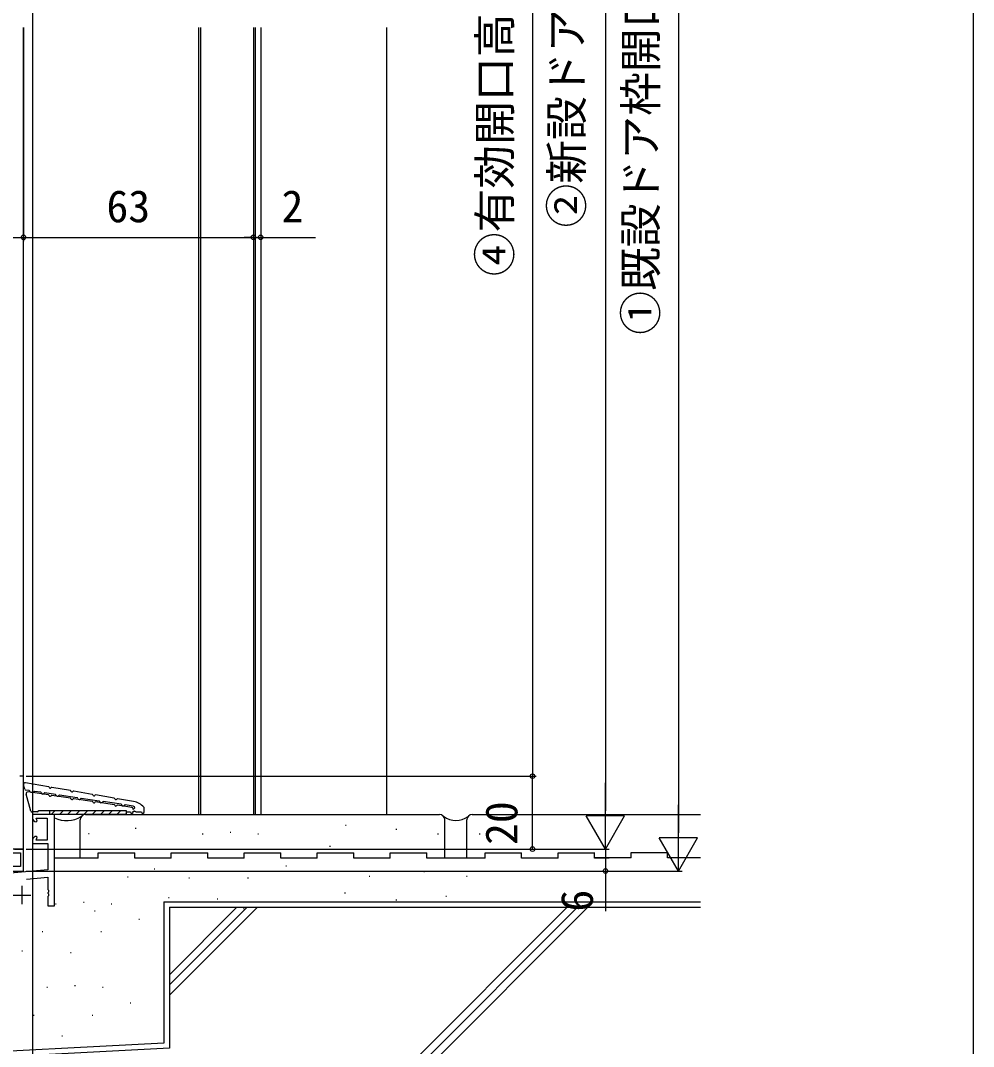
# Model space of a CAD drawing. Units: millimetres, scale not verified. Extents: x -525 to 525, y -783 to 779.
# Drawn here: x 263.8 to 525, y -247.6 to 33.6 of the extents above; entities that cross this region are included whole.
import ezdxf
from ezdxf.enums import TextEntityAlignment as Align

# ---------------------------------------------------------------- set-up
doc = ezdxf.new("R2010")
doc.units = ezdxf.units.MM
doc.header["$LTSCALE"] = 4
for name, color, linetype in [('0-3_YKK_11', 7, 'Continuous'), ('0-5_YKK_12', 2, 'Continuous'), ('0-6_YKK_13', 4, 'Continuous'), ('0-7_YKK_D', 6, 'Continuous'), ('0-8_YKK_ZWAK', 7, 'Continuous'), ('0-9_YSS_K', 3, 'Continuous'), ('0-A_YSS_KE', 3, 'Continuous')]:
    doc.layers.add(name, color=color, linetype=linetype)
doc.styles.add('ＭＳ ゴシック', font='')
doc.styles.get('ＭＳ ゴシック').set_extended_font_data('MS Gothic')

msp = doc.modelspace()

# ---------------------------------------------------------------- linework, layer by layer
at = {"layer": '0-3_YKK_11'}
for p, q in [((264.144, -203.625), (264.144, -208.625)), ((261.644, -206.125), (266.644, -206.125))]:
    msp.add_line(p, q, dxfattribs=at)
for points in [[(262.144, -193.525), (264.644, -193.525), (264.644, -173.525), (263.644, -173.525)], [(265.5, -201.764), (271.344, -201.254), (271.344, -204.567), (271.464, -204.75), (271.464, -205.3), (271.344, -205.483), (271.344, -205.567), (271.464, -205.75), (271.464, -206.3), (271.344, -206.483), (271.344, -209.025), (273.144, -209.025), (273.144, -184.025), (267.144, -184.025), (267.144, -185.025)], [(268.144, -186.025), (268.151, -186.025), (268.345, -185.773), (268.144, -185.025), (271.144, -185.025), (271.144, -191.025), (268.144, -191.025), (268.345, -190.277), (268.151, -190.025), (268.144, -190.025)], [(267.144, -191.025), (267.144, -192.025), (271.344, -192.025), (271.344, -199.245), (228.144, -203.025), (228.144, -214.025), (228.144, -224.025), (231.144, -224.025), (231.144, -222.025), (229.944, -222.025), (229.944, -204.875), (233.3, -204.582)], [(190.644, -199.525), (264.644, -199.525), (264.644, -193.525), (261.844, -193.525)], [(261.044, -194.525), (263.844, -194.525), (263.844, -198.325), (246.144, -198.325)]]:
    msp.add_lwpolyline(points, dxfattribs=at)
for centre, start, end in [((268.144, -185.025), 180.00001, 269.99999), ((268.144, -191.025), 90.00001, 179.99999)]:
    msp.add_arc(centre, 1, start, end, dxfattribs=at)
at = {"layer": '0-5_YKK_12'}
for p, q in [((267.144, 425.296), (267.144, -310.842)), ((312.644, 31.689), (312.644, -184.025)), ((313.144, 31.689), (313.144, -184.025)), ((327.644, 31.689), (327.644, -184.025)), ((328.144, 31.689), (328.144, -184.025)), ((329.644, 31.689), (329.644, -184.025))]:
    msp.add_line(p, q, dxfattribs=at)
msp.add_lwpolyline([(264.644, -193.525), (264.644, -119.241), (264.644, 31.703)], dxfattribs=at)
at = {"layer": '0-6_YKK_13'}
for p, q in [((264.986, -177.12), (264.663, -175.973)), ((271.488, -176.433), (265.231, -175.345)), ((277.488, -177.476), (272.391, -176.59)), ((266.18, -177.477), (265.231, -177.335)), ((266.678, -183.119), (265.368, -178.473)), ((271.486, -178.672), (265.923, -177.843)), ((266.68, -177.956), (267.08, -178.015)), ((269.38, -177.954), (267.699, -177.703)), ((273.38, -178.55), (270.499, -178.12)), ((277.486, -179.566), (272.392, -178.807)), ((279.372, -179.443), (274.499, -178.716)), ((283.488, -178.52), (278.391, -177.633)), ((283.486, -180.46), (278.392, -179.701)), ((285.38, -180.338), (280.491, -179.61)), ((289.488, -179.563), (284.391, -178.677)), ((294.816, -180.49), (290.391, -179.72)), ((289.486, -181.354), (284.392, -180.595)), ((291.38, -181.232), (286.499, -180.505)), ((294.313, -182.074), (290.392, -181.49)), ((294.713, -181.729), (292.499, -181.399)), ((294.739, -182.637), (295.139, -182.237)), ((294.739, -182.637), (294.739, -182.568)), ((295.139, -182.237), (295.139, -182.223)), ((297.658, -182.051), (297.607, -181.996)), ((297.739, -183.337), (297.739, -182.256)), ((268.439, -183.337), (266.966, -183.337)), ((268.739, -182.937), (292.739, -182.937)), ((268.739, -183.037), (268.739, -182.937)), ((272.327, -183.937), (273.327, -182.937)), ((274.572, -183.937), (275.572, -182.937)), ((276.817, -183.937), (277.817, -182.937)), ((279.062, -183.937), (280.062, -182.937)), ((281.307, -183.937), (282.307, -182.937)), ((283.552, -183.937), (284.552, -182.937)), ((285.797, -183.937), (286.797, -182.937)), ((288.042, -183.937), (289.042, -182.937)), ((290.287, -183.937), (291.287, -182.937)), ((292.532, -183.937), (292.739, -183.731)), ((292.739, -182.937), (292.739, -183.937)), ((292.739, -183.037), (292.739, -182.937)), ((293.039, -183.337), (293.939, -183.337)), ((294.739, -183.137), (295.059, -183.137)), ((294.739, -183.337), (294.739, -183.137)), ((295.416, -183.297), (295.209, -183.177)), ((295.566, -183.337), (296.939, -183.337))]:
    msp.add_line(p, q, dxfattribs=at)
msp.add_lwpolyline([(271.739, -182.937), (271.739, -183.937), (292.739, -183.937)], dxfattribs=at)
for centre, radius, start, end in [((265.144, -175.837), 0.5, 80.04035, 195.74577), ((265.275, -177.039), 0.3, 195.74577, 261.52358), ((271.453, -176.63), 0.2, 13.71299, 80.13481), ((271.939, -176.511), 0.3, 193.71299, 326.55663), ((272.356, -176.787), 0.2, 80.13481, 146.55663), ((265.849, -178.337), 0.5, 81.52358, 195.74577), ((266.15, -177.674), 0.2, 10.9948, 81.52358), ((266.739, -177.56), 0.4, 190.9948, 261.52358), ((267.139, -177.62), 0.4, 261.52358, 332.05236), ((267.669, -177.901), 0.2, 81.52358, 152.05236), ((269.35, -178.151), 0.2, 10.9948, 81.52358), ((269.939, -178.037), 0.4, 190.9948, 332.05236), ((270.469, -178.318), 0.2, 81.52358, 152.05236), ((271.456, -178.87), 0.2, 15.10176, 81.52358), ((271.939, -178.739), 0.3, 195.10176, 327.9454), ((272.363, -179.005), 0.2, 81.52358, 147.9454), ((273.35, -178.747), 0.2, 10.9948, 81.52358), ((273.939, -178.633), 0.4, 190.9948, 332.05236), ((274.469, -178.914), 0.2, 81.52358, 152.05236), ((277.456, -179.764), 0.2, 15.10176, 81.52358), ((277.453, -177.673), 0.2, 13.71299, 80.13481), ((277.939, -177.555), 0.3, 193.71299, 326.55663), ((277.939, -179.634), 0.3, 195.10176, 327.9454), ((278.356, -177.83), 0.2, 80.13481, 146.55663), ((278.363, -179.899), 0.2, 81.52358, 147.9454), ((279.343, -179.641), 0.2, 10.9948, 81.52358), ((279.932, -179.526), 0.4, 190.9948, 332.05236), ((280.462, -179.807), 0.2, 81.52358, 152.05236), ((283.453, -178.717), 0.2, 13.71299, 80.13481), ((283.939, -178.598), 0.3, 193.71299, 326.55663), ((284.356, -178.874), 0.2, 80.13481, 146.55663), ((289.453, -179.76), 0.2, 13.71299, 80.13481), ((289.939, -179.642), 0.3, 193.71299, 326.55663), ((290.356, -179.917), 0.2, 80.13481, 146.55663), ((283.456, -180.658), 0.2, 15.10176, 81.52358), ((283.939, -180.528), 0.3, 195.10176, 327.9454), ((284.363, -180.793), 0.2, 81.52358, 147.9454), ((285.35, -180.536), 0.2, 10.9948, 81.52358), ((285.939, -180.421), 0.4, 190.9948, 332.05236), ((286.469, -180.703), 0.2, 81.52358, 152.05236), ((289.456, -181.552), 0.2, 15.10176, 81.52358), ((289.939, -181.422), 0.3, 195.10176, 327.9454), ((290.363, -181.687), 0.2, 81.52358, 147.9454), ((291.35, -181.43), 0.2, 10.9948, 81.52358), ((291.939, -181.316), 0.4, 190.9948, 332.05236), ((292.469, -181.597), 0.2, 81.52358, 152.05236), ((294.239, -182.568), 0.5, 0, 81.52358), ((294.639, -182.223), 0.5, 0, 81.52358), ((293.959, -185.416), 5, 43.15239, 80.13481), ((297.439, -182.256), 0.3, 0, 43.15239), ((266.966, -183.037), 0.3, 195.74577, 270), ((268.439, -183.037), 0.3, 270, 0), ((293.039, -183.037), 0.3, 180, 270), ((294.339, -183.337), 0.4, 180, 0), ((295.059, -183.437), 0.3, 60, 90), ((295.566, -183.037), 0.3, 240, 270), ((297.339, -183.337), 0.4, 180.00011, 0)]:
    msp.add_arc(centre, radius, start, end, dxfattribs=at)
at = {"layer": '0-7_YKK_D'}
for p, q in [((444.144, 254.975), (444.144, -189.025)), ((424.144, 244.975), (424.144, -183.025)), ((404.144, 204.475), (404.144, -173.525)), ((264.644, 31.703), (264.644, -26.828)), ((264.644, 31.703), (264.644, -26.828)), ((327.644, 30.689), (327.644, -26.828)), ((327.644, -19.606), (327.644, -26.828)), ((329.644, -19.606), (329.644, -26.828)), ((183.644, -25.828), (264.644, -25.828)), ((264.644, -25.828), (327.644, -25.828)), ((327.644, -25.828), (325.094, -25.828)), ((327.644, -25.828), (329.644, -25.828)), ((329.644, -25.828), (344.699, -25.828)), ((265.344, -173.525), (405.144, -173.525)), ((322.644, -173.525), (405.144, -173.525)), ((404.144, -193.525), (404.144, -173.525)), ((424.144, -193.525), (424.144, -175.339)), ((444.144, -199.525), (444.144, -181.339)), ((424.144, -193.525), (418.894, -184.432)), ((429.394, -184.432), (418.894, -184.432)), ((424.144, -193.525), (429.394, -184.432)), ((444.144, -199.525), (438.894, -190.432)), ((449.394, -190.432), (438.894, -190.432)), ((444.144, -199.525), (449.394, -190.432)), ((265.344, -193.525), (405.144, -193.525)), ((321.69, -193.525), (425.144, -193.525)), ((265.345, -199.525), (425.144, -199.525)), ((353.203, -199.525), (445.144, -199.525))]:
    msp.add_line(p, q, dxfattribs=at)
msp.add_lwpolyline([(424.144, -193.525), (424.144, -199.525), (424.144, -210.493)], dxfattribs=at)
for centre in [(264.644, -25.828), (264.644, -25.828), (327.644, -25.828), (327.644, -25.828), (329.644, -25.828), (404.144, -173.525), (404.144, -193.525), (424.144, -199.525)]:
    msp.add_circle(centre, 0.637, dxfattribs=at)
at = {"layer": '0-8_YKK_ZWAK'}
msp.add_lwpolyline([(-525, -782.9), (525, -782.9), (525, 747.1)], dxfattribs=at)
at = {"layer": '0-9_YSS_K'}
for p, q in [((364.144, 31.703), (364.144, -184.025)), ((273.144, -196.025), (273.144, -184.933)), ((295.284, -187.749), (295.484, -187.749)), ((352.876, -186.924), (353.076, -186.924)), ((366.723, -188.042), (366.923, -188.042)), ((282.413, -189.268), (282.613, -189.268)), ((313.647, -189.311), (313.847, -189.311)), ((321.262, -188.849), (321.462, -188.849)), ((328.878, -189.311), (329.078, -189.311)), ((378.146, -189.311), (378.346, -189.311)), ((389.569, -189.311), (389.769, -189.311)), ((348.535, -192.712), (348.735, -192.712)), ((285.142, -196.025), (273.144, -196.025)), ((285.142, -194.525), (295.142, -194.525)), ((285.142, -196.025), (285.142, -194.525)), ((305.142, -194.525), (315.142, -194.525)), ((305.142, -196.025), (305.142, -194.525)), ((315.142, -196.025), (315.142, -194.525)), ((325.142, -196.025), (315.142, -196.025)), ((325.142, -194.525), (335.142, -194.525)), ((325.142, -196.025), (325.142, -194.525)), ((335.142, -196.025), (335.142, -194.525)), ((345.142, -196.025), (335.142, -196.025)), ((355.142, -196.025), (355.142, -194.525)), ((355.142, -196.025), (355.142, -194.525)), ((365.142, -196.025), (355.142, -196.025)), ((365.142, -196.025), (355.142, -196.025)), ((375.142, -196.025), (375.142, -194.525)), ((391.142, -196.025), (375.142, -196.025)), ((391.142, -194.525), (401.142, -194.525)), ((391.142, -196.025), (391.142, -194.525)), ((401.142, -196.025), (401.142, -194.525)), ((411.142, -196.025), (401.142, -196.025)), ((411.142, -194.525), (421.142, -194.525)), ((411.142, -196.025), (411.142, -194.525)), ((421.142, -195.937), (421.142, -194.437)), ((431.142, -195.937), (421.142, -195.937)), ((431.142, -194.437), (441.142, -194.437)), ((431.142, -195.937), (431.142, -194.437)), ((300.467, -198.963), (300.667, -198.963)), ((336.493, -198.08), (336.693, -198.08)), ((374.339, -199.618), (374.539, -199.618)), ((293.162, -201.146), (293.362, -201.146)), ((309.955, -201.432), (310.155, -201.432)), ((326.07, -201.426), (326.27, -201.426)), ((359.387, -200.936), (359.587, -200.936)), ((386.019, -200.938), (386.219, -200.938)), ((281.046, -208.033), (281.246, -208.033)), ((304.359, -206.758), (304.559, -206.758)), ((317.724, -207.157), (317.924, -207.157)), ((342.217, -207.944), (342.417, -207.944)), ((352.654, -205.469), (352.854, -205.469)), ((366.723, -207.426), (366.923, -207.426)), ((380.415, -206.426), (380.615, -206.426)), ((273.431, -208.495), (273.631, -208.495)), ((284.08, -210.441), (284.28, -210.441)), ((288.662, -208.495), (288.862, -208.495)), ((304.645, -209.437), (344.179, -209.437)), ((323.146, -209.437), (304.645, -227.939)), ((325.974, -209.437), (304.645, -230.767)), ((328.803, -209.437), (304.645, -233.595)), ((413.656, -209.437), (323.567, -299.526)), ((324.926, -209.801), (325.126, -209.801)), ((416.484, -209.437), (326.396, -299.526)), ((419.313, -209.437), (329.224, -299.526)), ((342.478, -209.437), (450.142, -209.437)), ((296.277, -212.764), (296.477, -212.764)), ((269.739, -216.117), (269.939, -216.117)), ((285.854, -216.11), (286.054, -216.11)), ((264.143, -221.443), (264.343, -221.443)), ((277.508, -221.841), (277.708, -221.841)), ((271.039, -231.387), (271.239, -231.387)), ((278.654, -230.925), (278.854, -230.925)), ((286.269, -231.387), (286.469, -231.387)), ((293.884, -235.656), (294.084, -235.656)), ((267.347, -239.009), (267.547, -239.009)), ((283.462, -239.002), (283.662, -239.002)), ((275.116, -244.733), (275.316, -244.733))]:
    msp.add_line(p, q, dxfattribs=at)
for points in [[(305.142, -196.025), (295.142, -196.025), (295.142, -194.525)], [(345.142, -196.025), (345.142, -194.525), (355.142, -194.525)], [(365.142, -196.025), (365.142, -194.525), (375.142, -194.525)], [(425.141, -196.025), (421.142, -196.025), (421.142, -194.525)], [(450.141, -195.937), (441.142, -195.937), (441.142, -194.437)], [(304.645, -209.437), (304.645, -248.103), (113.68, -258.111)]]:
    msp.add_lwpolyline(points, dxfattribs=at)
for centre, radius, start, end in [((276.488, -178.006), 7.692, 244.23156, 301.2405), ((383.142, -180.154), 5.543, 233.02901, 306.97099)]:
    msp.add_arc(centre, radius, start, end, dxfattribs=at)
at = {"layer": '0-A_YSS_KE'}
for p, q in [((280.144, -196.025), (280.144, -185.525)), ((281.644, -184.025), (378.642, -184.025)), ((380.142, -196.025), (380.142, -185.525)), ((386.142, -196.025), (386.142, -185.525)), ((387.642, -184.025), (450.141, -184.025)), ((303.145, -207.937), (450.142, -207.937))]:
    msp.add_line(p, q, dxfattribs=at)
msp.add_lwpolyline([(303.145, -207.937), (303.145, -246.68), (113.602, -256.613)], dxfattribs=at)
for centre, start, end in [((281.644, -185.525), 90, 180), ((378.642, -185.525), 0, 90), ((387.642, -185.525), 90, 180)]:
    msp.add_arc(centre, 1.5, start, end, dxfattribs=at)

# ---------------------------------------------------------------- texts
at = {"layer": '0-7_YKK_D', "style": 'ＭＳ ゴシック'}
for s, p in [('①既設ドア枠開口高KH', (440.831, -52.525)), ('②新設ドア枠H', (420.531, -23.127)), ('④有効開口高', (400.831, -36.48)), ('20', (402.644, -192.389)), ('6', (423.344, -210.648))]:
    msp.add_text(s, height=8.798, rotation=90, dxfattribs=at).set_placement(p, align=Align.BOTTOM_LEFT)
for s, p in [('63', (287.383, -24.328)), ('2', (335.358, -24.328))]:
    msp.add_text(s, height=8.798, dxfattribs=at).set_placement(p, align=Align.BOTTOM_LEFT)

doc.saveas('drawing.dxf')
